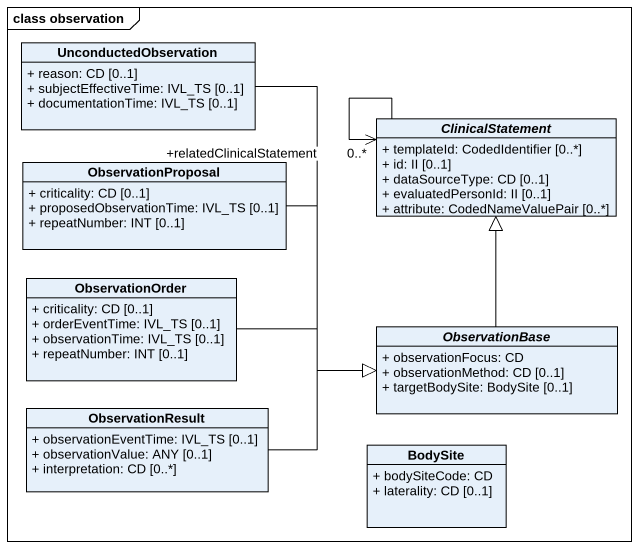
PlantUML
@startuml
mainframe class observation
hide circle
hide empty members
skinparam classAttributeIconSize 0
class UnconductedObservation {
  + reason: CD [0..1]
  + subjectEffectiveTime: IVL_TS [0..1]
  + documentationTime: IVL_TS [0..1]
}
class ObservationProposal {
  + criticality: CD [0..1]
  + proposedObservationTime: IVL_TS [0..1]
  + repeatNumber: INT [0..1]
}
abstract class ClinicalStatement {
  + templateId: CodedIdentifier [0..*]
  + id: II [0..1]
  + dataSourceType: CD [0..1]
  + evaluatedPersonId: II [0..1]
  + attribute: CodedNameValuePair [0..*]
}
class ObservationOrder {
  + criticality: CD [0..1]
  + orderEventTime: IVL_TS [0..1]
  + observationTime: IVL_TS [0..1]
  + repeatNumber: INT [0..1]
}
abstract class ObservationBase {
  + observationFocus: CD
  + observationMethod: CD [0..1]
  + targetBodySite: BodySite [0..1]
}
class ObservationResult {
  + observationEventTime: IVL_TS [0..1]
  + observationValue: ANY [0..1]
  + interpretation: CD [0..*]
}
class BodySite {
  + bodySiteCode: CD
  + laterality: CD [0..1]
}
UnconductedObservation --|> ObservationBase
ObservationProposal -right-|> ObservationBase
ClinicalStatement --> "+relatedClinicalStatement\n0..*" ClinicalStatement
ObservationOrder -right-|> ObservationBase
ObservationBase -up-|> ClinicalStatement
ObservationResult -right-|> ObservationBase
@enduml
